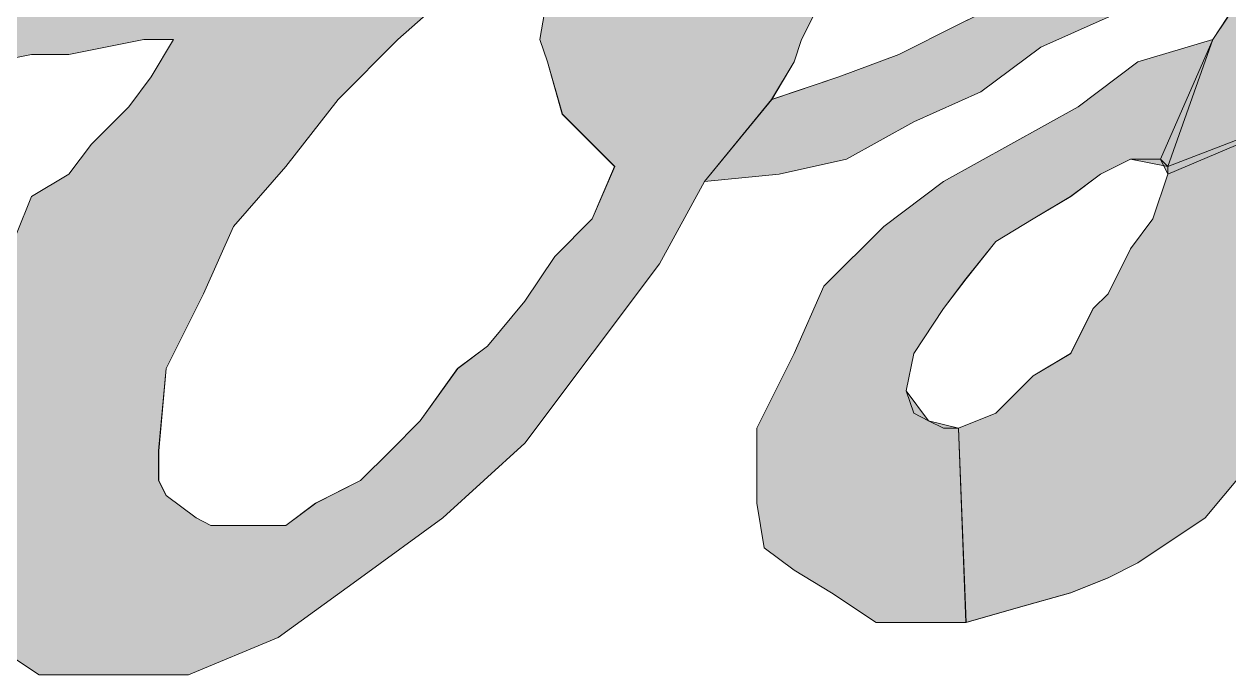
# Model space of a CAD drawing. Header units: inches. Extents: x 75782 to 87231, y -34126 to -18655.
# Drawn here: x 78473.285 to 78477.386, y -29369.342 to -29367.127 of the extents above; entities that cross this region are included whole.
import ezdxf

# ---------------------------------------------------------------- set-up
doc = ezdxf.new("R2010")
doc.units = ezdxf.units.IN
doc.header["$MEASUREMENT"] = 0
doc.layers.add('COMPONENTES', color=251, linetype='Continuous', lineweight=18)

# ---------------------------------------------------------------- blocks, each defined once
blk = doc.blocks.new('AK2-CM')
for points in [[(32167.8303, 22479.8027), (32168.2883, 22479.9554), (32168.6954, 22480.1081), (32169.1025, 22480.3116), (32169.5096, 22480.5151), (32169.8658, 22480.7696), (32170.1202, 22481.0749), (32170.5273, 22481.3293), (32170.8327, 22481.6347), (32170.9853, 22481.7873), (32170.9853, 22482.1435), (32171.0362, 22482.4488), (32171.0362, 22482.7542), (32171.1889, 22483.0595), (32171.2398, 22483.3139), (32171.3415, 22483.5175), (32171.5451, 22483.8228), (32171.7995, 22483.9246), (32172.0031, 22484.1281), (32172.3084, 22484.3317), (32172.5628, 22484.3317), (32172.8681, 22484.2808), (32173.0208, 22484.0772), (32173.0208, 22483.8228), (32173.0208, 22483.4666), (32172.8681, 22483.2121), (32172.7664, 22482.9577), (32172.5628, 22482.6524), (32172.2575, 22482.398), (32172.0031, 22482.0418), (32171.8504, 22481.6855), (32171.7486, 22481.4311), (32171.7486, 22481.0749), (32171.7486, 22480.6678), (32171.8504, 22479.8536), (32170.5273, 22479.2939), (32170.4764, 22479.3956), (32170.8327, 22480.2098), (32170.9344, 22480.3625), (32170.9344, 22480.7696), (32170.8835, 22481.0749), (32170.5273, 22480.7187), (32170.1202, 22480.3625), (32169.6623, 22480.1589), (32169.2552, 22479.8536), (32168.7972, 22479.6501), (32168.3392, 22479.3956), (32167.8812, 22479.2939), (32167.3724, 22479.243)], [(32167.8303, 22479.8027), (32168.2883, 22479.9554), (32168.6954, 22480.1081), (32169.1025, 22480.3116), (32169.5096, 22480.5151), (32169.8658, 22480.7696), (32170.1202, 22481.0749), (32170.5273, 22481.3293), (32170.8327, 22481.6347), (32170.9853, 22481.7873), (32170.9853, 22482.1435), (32171.0362, 22482.4488), (32171.0362, 22482.7542), (32171.1889, 22483.0595), (32171.2398, 22483.3139), (32171.3415, 22483.5175), (32171.5451, 22483.8228), (32171.7995, 22483.9246), (32172.0031, 22484.1281), (32172.3084, 22484.3317), (32172.5628, 22484.3317), (32172.8681, 22484.2808), (32173.0208, 22484.0772), (32173.0208, 22483.8228), (32173.0208, 22483.4666), (32172.8681, 22483.2121), (32172.7664, 22482.9577), (32172.5628, 22482.6524), (32172.2575, 22482.398), (32172.0031, 22482.0418), (32171.8504, 22481.6855), (32171.7486, 22481.4311), (32171.7486, 22481.0749), (32171.7486, 22480.6678), (32171.8504, 22479.8536), (32170.5273, 22479.2939), (32170.4764, 22479.3956), (32170.8327, 22480.2098), (32170.9344, 22480.3625), (32170.9344, 22480.7696), (32170.8835, 22481.0749), (32170.5273, 22480.7187), (32170.1202, 22480.3625), (32169.6623, 22480.1589), (32169.2552, 22479.8536), (32168.7972, 22479.6501), (32168.3392, 22479.3956), (32167.8812, 22479.2939), (32167.3724, 22479.243)], [(32167.8306, 22479.8027), (32168.2885, 22479.9554), (32168.6956, 22480.1081), (32169.1027, 22480.3116), (32169.5098, 22480.5151), (32169.866, 22480.7696), (32170.1205, 22481.0749), (32170.5276, 22481.3293), (32170.8329, 22481.6347), (32170.9855, 22481.7873), (32170.9855, 22482.1435), (32171.0364, 22482.4488), (32171.0364, 22482.7542), (32171.1891, 22483.0595), (32171.24, 22483.3139), (32171.3417, 22483.5175), (32171.5453, 22483.8228), (32171.7997, 22483.9246), (32172.0033, 22484.1281), (32172.3086, 22484.3317), (32172.563, 22484.3317), (32172.8684, 22484.2808), (32173.021, 22484.0772), (32173.021, 22483.8228), (32173.021, 22483.4666), (32172.8684, 22483.2121), (32172.7666, 22482.9577), (32172.563, 22482.6524), (32172.2577, 22482.398), (32172.0033, 22482.0418), (32171.8506, 22481.6855), (32171.7488, 22481.4311), (32171.7488, 22481.0749), (32171.7488, 22480.6678), (32171.8506, 22479.8536), (32170.5276, 22479.2939), (32170.4767, 22479.3956), (32170.8329, 22480.2098), (32170.9347, 22480.3625), (32170.9347, 22480.7696), (32170.8838, 22481.0749), (32170.5276, 22480.7187), (32170.1205, 22480.3625), (32169.6625, 22480.1589), (32169.2554, 22479.8536), (32168.7974, 22479.6501), (32168.3394, 22479.3956), (32167.8814, 22479.2939), (32167.3726, 22479.243)], [(32167.8306, 22479.8027), (32168.2885, 22479.9554), (32168.6956, 22480.1081), (32169.1027, 22480.3116), (32169.5098, 22480.5151), (32169.866, 22480.7696), (32170.1205, 22481.0749), (32170.5276, 22481.3293), (32170.8329, 22481.6347), (32170.9855, 22481.7873), (32170.9855, 22482.1435), (32171.0364, 22482.4488), (32171.0364, 22482.7542), (32171.1891, 22483.0595), (32171.24, 22483.3139), (32171.3417, 22483.5175), (32171.5453, 22483.8228), (32171.7997, 22483.9246), (32172.0033, 22484.1281), (32172.3086, 22484.3317), (32172.563, 22484.3317), (32172.8684, 22484.2808), (32173.021, 22484.0772), (32173.021, 22483.8228), (32173.021, 22483.4666), (32172.8684, 22483.2121), (32172.7666, 22482.9577), (32172.563, 22482.6524), (32172.2577, 22482.398), (32172.0033, 22482.0418), (32171.8506, 22481.6855), (32171.7488, 22481.4311), (32171.7488, 22481.0749), (32171.7488, 22480.6678), (32171.8506, 22479.8536), (32170.5276, 22479.2939), (32170.4767, 22479.3956), (32170.8329, 22480.2098), (32170.9347, 22480.3625), (32170.9347, 22480.7696), (32170.8838, 22481.0749), (32170.5276, 22480.7187), (32170.1205, 22480.3625), (32169.6625, 22480.1589), (32169.2554, 22479.8536), (32168.7974, 22479.6501), (32168.3394, 22479.3956), (32167.8814, 22479.2939), (32167.3726, 22479.243)], [(32162.6908, 22480.7696), (32166.1511, 22481.1767), (32166.1511, 22481.0749), (32165.744, 22480.6169), (32165.286, 22480.2098), (32164.8789, 22479.8027), (32164.5227, 22479.3447), (32164.1665, 22478.9377), (32163.9629, 22478.4797), (32163.7085, 22477.9708), (32163.6576, 22477.4111), (32163.6576, 22477.2075), (32163.7085, 22477.1057), (32163.9121, 22476.9531), (32164.0138, 22476.9022), (32164.3191, 22476.9022), (32164.5227, 22476.9022), (32164.7262, 22477.0548), (32165.0316, 22477.2075), (32165.2351, 22477.4111), (32165.4387, 22477.6146), (32165.6931, 22477.9708), (32165.8966, 22478.1235), (32166.1511, 22478.4288), (32166.3546, 22478.7341), (32166.6091, 22478.9885), (32166.7617, 22479.3447), (32166.4055, 22479.701), (32166.3037, 22480.0572), (32166.2528, 22480.2098), (32166.3037, 22480.5151), (32166.3546, 22480.7187), (32166.5073, 22481.1258), (32166.6599, 22481.2784), (32166.8126, 22481.5329), (32166.9144, 22481.6347), (32167.1688, 22481.7873), (32167.3215, 22481.8891), (32167.4741, 22481.94), (32167.8303, 22481.94), (32167.983, 22481.7873), (32168.0848, 22481.6855), (32168.2374, 22481.4311), (32168.2374, 22481.0749), (32168.1865, 22480.8205), (32168.1357, 22480.6678), (32168.1357, 22480.4134), (32168.0339, 22480.2098), (32167.983, 22480.0572), (32167.8303, 22479.8027), (32167.3724, 22479.243), (32167.067, 22478.6832), (32166.6091, 22478.0726), (32166.1511, 22477.4619), (32165.5913, 22476.9531), (32165.0316, 22476.546), (32164.4718, 22476.1389), (32163.8612, 22475.8844), (32163.1487, 22475.8844), (32162.8434, 22475.8844), (32162.6908, 22475.9862), (32162.5381, 22476.088), (32162.3346, 22476.2407), (32162.1819, 22476.4442), (32162.0801, 22476.6986), (32162.0292, 22477.004), (32162.0292, 22477.2584), (32162.0801, 22477.5637), (32162.1819, 22477.9199), (32162.2328, 22478.1744), (32162.3854, 22478.4797), (32162.6908, 22478.8868), (32162.7925, 22479.1412), (32163.047, 22479.2939), (32163.1996, 22479.4974), (32163.4541, 22479.7518), (32163.6067, 22479.9554), (32163.7594, 22480.2098), (32163.5558, 22480.2098), (32163.047, 22480.1081), (32162.7925, 22480.1081), (32162.5381, 22480.0572), (32162.1819, 22479.9554)], [(32162.6908, 22480.7696), (32166.1511, 22481.1767), (32166.1511, 22481.0749), (32165.744, 22480.6169), (32165.286, 22480.2098), (32164.8789, 22479.8027), (32164.5227, 22479.3447), (32164.1665, 22478.9377), (32163.9629, 22478.4797), (32163.7085, 22477.9708), (32163.6576, 22477.4111), (32163.6576, 22477.2075), (32163.7085, 22477.1057), (32163.9121, 22476.9531), (32164.0138, 22476.9022), (32164.3191, 22476.9022), (32164.5227, 22476.9022), (32164.7262, 22477.0548), (32165.0316, 22477.2075), (32165.2351, 22477.4111), (32165.4387, 22477.6146), (32165.6931, 22477.9708), (32165.8966, 22478.1235), (32166.1511, 22478.4288), (32166.3546, 22478.7341), (32166.6091, 22478.9885), (32166.7617, 22479.3447), (32166.4055, 22479.701), (32166.3037, 22480.0572), (32166.2528, 22480.2098), (32166.3037, 22480.5151), (32166.3546, 22480.7187), (32166.5073, 22481.1258), (32166.6599, 22481.2784), (32166.8126, 22481.5329), (32166.9144, 22481.6347), (32167.1688, 22481.7873), (32167.3215, 22481.8891), (32167.4741, 22481.94), (32167.8303, 22481.94), (32167.983, 22481.7873), (32168.0848, 22481.6855), (32168.2374, 22481.4311), (32168.2374, 22481.0749), (32168.1865, 22480.8205), (32168.1357, 22480.6678), (32168.1357, 22480.4134), (32168.0339, 22480.2098), (32167.983, 22480.0572), (32167.8303, 22479.8027), (32167.3724, 22479.243), (32167.067, 22478.6832), (32166.6091, 22478.0726), (32166.1511, 22477.4619), (32165.5913, 22476.9531), (32165.0316, 22476.546), (32164.4718, 22476.1389), (32163.8612, 22475.8844), (32163.1487, 22475.8844), (32162.8434, 22475.8844), (32162.6908, 22475.9862), (32162.5381, 22476.088), (32162.3346, 22476.2407), (32162.1819, 22476.4442), (32162.0801, 22476.6986), (32162.0292, 22477.004), (32162.0292, 22477.2584), (32162.0801, 22477.5637), (32162.1819, 22477.9199), (32162.2328, 22478.1744), (32162.3854, 22478.4797), (32162.6908, 22478.8868), (32162.7925, 22479.1412), (32163.047, 22479.2939), (32163.1996, 22479.4974), (32163.4541, 22479.7518), (32163.6067, 22479.9554), (32163.7594, 22480.2098), (32163.5558, 22480.2098), (32163.047, 22480.1081), (32162.7925, 22480.1081), (32162.5381, 22480.0572), (32162.1819, 22479.9554)], [(32162.691, 22480.7696), (32166.1513, 22481.1767), (32166.1513, 22481.0749), (32165.7442, 22480.6169), (32165.2862, 22480.2098), (32164.8791, 22479.8027), (32164.5229, 22479.3447), (32164.1667, 22478.9377), (32163.9632, 22478.4797), (32163.7087, 22477.9708), (32163.6578, 22477.4111), (32163.6578, 22477.2075), (32163.7087, 22477.1057), (32163.9123, 22476.9531), (32164.014, 22476.9022), (32164.3194, 22476.9022), (32164.5229, 22476.9022), (32164.7265, 22477.0548), (32165.0318, 22477.2075), (32165.2353, 22477.4111), (32165.4389, 22477.6146), (32165.6933, 22477.9708), (32165.8969, 22478.1235), (32166.1513, 22478.4288), (32166.3548, 22478.7341), (32166.6093, 22478.9885), (32166.7619, 22479.3447), (32166.4057, 22479.701), (32166.304, 22480.0572), (32166.2531, 22480.2098), (32166.304, 22480.5151), (32166.3548, 22480.7187), (32166.5075, 22481.1258), (32166.6602, 22481.2784), (32166.8128, 22481.5329), (32166.9146, 22481.6347), (32167.169, 22481.7873), (32167.3217, 22481.8891), (32167.4743, 22481.94), (32167.8306, 22481.94), (32167.9832, 22481.7873), (32168.085, 22481.6855), (32168.2377, 22481.4311), (32168.2377, 22481.0749), (32168.1868, 22480.8205), (32168.1359, 22480.6678), (32168.1359, 22480.4134), (32168.0341, 22480.2098), (32167.9832, 22480.0572), (32167.8306, 22479.8027), (32167.3726, 22479.243), (32167.0673, 22478.6832), (32166.6093, 22478.0726), (32166.1513, 22477.4619), (32165.5915, 22476.9531), (32165.0318, 22476.546), (32164.472, 22476.1389), (32163.8614, 22475.8844), (32163.149, 22475.8844), (32162.8436, 22475.8844), (32162.691, 22475.9862), (32162.5383, 22476.088), (32162.3348, 22476.2407), (32162.1821, 22476.4442), (32162.0803, 22476.6986), (32162.0295, 22477.004), (32162.0295, 22477.2584), (32162.0803, 22477.5637), (32162.1821, 22477.9199), (32162.233, 22478.1744), (32162.3857, 22478.4797), (32162.691, 22478.8868), (32162.7928, 22479.1412), (32163.0472, 22479.2939), (32163.1999, 22479.4974), (32163.4543, 22479.7518), (32163.607, 22479.9554), (32163.7596, 22480.2098), (32163.5561, 22480.2098), (32163.0472, 22480.1081), (32162.7928, 22480.1081), (32162.5383, 22480.0572), (32162.1821, 22479.9554)], [(32162.691, 22480.7696), (32166.1513, 22481.1767), (32166.1513, 22481.0749), (32165.7442, 22480.6169), (32165.2862, 22480.2098), (32164.8791, 22479.8027), (32164.5229, 22479.3447), (32164.1667, 22478.9377), (32163.9632, 22478.4797), (32163.7087, 22477.9708), (32163.6578, 22477.4111), (32163.6578, 22477.2075), (32163.7087, 22477.1057), (32163.9123, 22476.9531), (32164.014, 22476.9022), (32164.3194, 22476.9022), (32164.5229, 22476.9022), (32164.7265, 22477.0548), (32165.0318, 22477.2075), (32165.2353, 22477.4111), (32165.4389, 22477.6146), (32165.6933, 22477.9708), (32165.8969, 22478.1235), (32166.1513, 22478.4288), (32166.3548, 22478.7341), (32166.6093, 22478.9885), (32166.7619, 22479.3447), (32166.4057, 22479.701), (32166.304, 22480.0572), (32166.2531, 22480.2098), (32166.304, 22480.5151), (32166.3548, 22480.7187), (32166.5075, 22481.1258), (32166.6602, 22481.2784), (32166.8128, 22481.5329), (32166.9146, 22481.6347), (32167.169, 22481.7873), (32167.3217, 22481.8891), (32167.4743, 22481.94), (32167.8306, 22481.94), (32167.9832, 22481.7873), (32168.085, 22481.6855), (32168.2377, 22481.4311), (32168.2377, 22481.0749), (32168.1868, 22480.8205), (32168.1359, 22480.6678), (32168.1359, 22480.4134), (32168.0341, 22480.2098), (32167.9832, 22480.0572), (32167.8306, 22479.8027), (32167.3726, 22479.243), (32167.0673, 22478.6832), (32166.6093, 22478.0726), (32166.1513, 22477.4619), (32165.5915, 22476.9531), (32165.0318, 22476.546), (32164.472, 22476.1389), (32163.8614, 22475.8844), (32163.149, 22475.8844), (32162.8436, 22475.8844), (32162.691, 22475.9862), (32162.5383, 22476.088), (32162.3348, 22476.2407), (32162.1821, 22476.4442), (32162.0803, 22476.6986), (32162.0295, 22477.004), (32162.0295, 22477.2584), (32162.0803, 22477.5637), (32162.1821, 22477.9199), (32162.233, 22478.1744), (32162.3857, 22478.4797), (32162.691, 22478.8868), (32162.7928, 22479.1412), (32163.0472, 22479.2939), (32163.1999, 22479.4974), (32163.4543, 22479.7518), (32163.607, 22479.9554), (32163.7596, 22480.2098), (32163.5561, 22480.2098), (32163.0472, 22480.1081), (32162.7928, 22480.1081), (32162.5383, 22480.0572), (32162.1821, 22479.9554)], [(32170.8327, 22480.2098), (32170.3238, 22480.0572), (32169.9167, 22479.7518), (32169.4587, 22479.4974), (32169.0007, 22479.243), (32168.5936, 22478.9377), (32168.1865, 22478.5306), (32167.983, 22478.0726), (32167.7286, 22477.5637), (32167.7286, 22477.0548), (32167.7794, 22476.7495), (32167.983, 22476.5969), (32168.2374, 22476.4442), (32168.5428, 22476.2407), (32169.1534, 22476.2407), (32169.1025, 22477.5637), (32168.899, 22477.6146), (32168.7463, 22477.8181), (32168.7972, 22478.0726), (32169.0007, 22478.3779), (32169.1534, 22478.5814), (32169.3569, 22478.8359), (32169.6114, 22478.9885), (32169.8658, 22479.1412), (32170.0694, 22479.2939), (32170.2729, 22479.3956), (32170.5273, 22479.3447)], [(32170.8327, 22480.2098), (32170.3238, 22480.0572), (32169.9167, 22479.7518), (32169.4587, 22479.4974), (32169.0007, 22479.243), (32168.5936, 22478.9377), (32168.1865, 22478.5306), (32167.983, 22478.0726), (32167.7286, 22477.5637), (32167.7286, 22477.0548), (32167.7794, 22476.7495), (32167.983, 22476.5969), (32168.2374, 22476.4442), (32168.5428, 22476.2407), (32169.1534, 22476.2407), (32169.1025, 22477.5637), (32168.899, 22477.6146), (32168.7463, 22477.8181), (32168.7972, 22478.0726), (32169.0007, 22478.3779), (32169.1534, 22478.5814), (32169.3569, 22478.8359), (32169.6114, 22478.9885), (32169.8658, 22479.1412), (32170.0694, 22479.2939), (32170.2729, 22479.3956), (32170.5273, 22479.3447)], [(32170.8329, 22480.2098), (32170.324, 22480.0572), (32169.9169, 22479.7518), (32169.4589, 22479.4974), (32169.001, 22479.243), (32168.5939, 22478.9377), (32168.1868, 22478.5306), (32167.9832, 22478.0726), (32167.7288, 22477.5637), (32167.7288, 22477.0548), (32167.7797, 22476.7495), (32167.9832, 22476.5969), (32168.2377, 22476.4442), (32168.543, 22476.2407), (32169.1536, 22476.2407), (32169.1027, 22477.5637), (32168.8992, 22477.6146), (32168.7465, 22477.8181), (32168.7974, 22478.0726), (32169.001, 22478.3779), (32169.1536, 22478.5814), (32169.3572, 22478.8359), (32169.6116, 22478.9885), (32169.866, 22479.1412), (32170.0696, 22479.2939), (32170.2731, 22479.3956), (32170.5276, 22479.3447)], [(32170.8329, 22480.2098), (32170.324, 22480.0572), (32169.9169, 22479.7518), (32169.4589, 22479.4974), (32169.001, 22479.243), (32168.5939, 22478.9377), (32168.1868, 22478.5306), (32167.9832, 22478.0726), (32167.7288, 22477.5637), (32167.7288, 22477.0548), (32167.7797, 22476.7495), (32167.9832, 22476.5969), (32168.2377, 22476.4442), (32168.543, 22476.2407), (32169.1536, 22476.2407), (32169.1027, 22477.5637), (32168.8992, 22477.6146), (32168.7465, 22477.8181), (32168.7974, 22478.0726), (32169.001, 22478.3779), (32169.1536, 22478.5814), (32169.3572, 22478.8359), (32169.6116, 22478.9885), (32169.866, 22479.1412), (32170.0696, 22479.2939), (32170.2731, 22479.3956), (32170.5276, 22479.3447)], [(32170.5273, 22479.2939), (32170.4256, 22478.9885), (32170.2729, 22478.785), (32170.1202, 22478.4797), (32170.0185, 22478.3779), (32169.8658, 22478.0726), (32169.6114, 22477.9199), (32169.3569, 22477.6655), (32169.1025, 22477.5637), (32169.1534, 22476.2407), (32169.5096, 22476.3424), (32169.8658, 22476.4442), (32170.1202, 22476.546), (32170.3238, 22476.6477), (32170.7818, 22476.9531), (32171.0362, 22477.2584), (32171.2906, 22477.6146), (32171.4942, 22478.0726), (32171.6468, 22478.4797), (32171.7486, 22478.9377), (32171.7995, 22479.3447), (32171.8504, 22479.8536), (32170.5273, 22479.3447)], [(32170.5273, 22479.2939), (32170.4256, 22478.9885), (32170.2729, 22478.785), (32170.1202, 22478.4797), (32170.0185, 22478.3779), (32169.8658, 22478.0726), (32169.6114, 22477.9199), (32169.3569, 22477.6655), (32169.1025, 22477.5637), (32169.1534, 22476.2407), (32169.5096, 22476.3424), (32169.8658, 22476.4442), (32170.1202, 22476.546), (32170.3238, 22476.6477), (32170.7818, 22476.9531), (32171.0362, 22477.2584), (32171.2906, 22477.6146), (32171.4942, 22478.0726), (32171.6468, 22478.4797), (32171.7486, 22478.9377), (32171.7995, 22479.3447), (32171.8504, 22479.8536), (32170.5273, 22479.3447)], [(32170.5276, 22479.2939), (32170.4258, 22478.9885), (32170.2731, 22478.785), (32170.1205, 22478.4797), (32170.0187, 22478.3779), (32169.866, 22478.0726), (32169.6116, 22477.9199), (32169.3572, 22477.6655), (32169.1027, 22477.5637), (32169.1536, 22476.2407), (32169.5098, 22476.3424), (32169.866, 22476.4442), (32170.1205, 22476.546), (32170.324, 22476.6477), (32170.782, 22476.9531), (32171.0364, 22477.2584), (32171.2909, 22477.6146), (32171.4944, 22478.0726), (32171.6471, 22478.4797), (32171.7488, 22478.9377), (32171.7997, 22479.3447), (32171.8506, 22479.8536), (32170.5276, 22479.3447)], [(32170.5276, 22479.2939), (32170.4258, 22478.9885), (32170.2731, 22478.785), (32170.1205, 22478.4797), (32170.0187, 22478.3779), (32169.866, 22478.0726), (32169.6116, 22477.9199), (32169.3572, 22477.6655), (32169.1027, 22477.5637), (32169.1536, 22476.2407), (32169.5098, 22476.3424), (32169.866, 22476.4442), (32170.1205, 22476.546), (32170.324, 22476.6477), (32170.782, 22476.9531), (32171.0364, 22477.2584), (32171.2909, 22477.6146), (32171.4944, 22478.0726), (32171.6471, 22478.4797), (32171.7488, 22478.9377), (32171.7997, 22479.3447), (32171.8506, 22479.8536), (32170.5276, 22479.3447)]]:
    blk.add_hatch(color=256).paths.add_polyline_path(points)
for points in [[(32167.8303, 22479.8027), (32168.2883, 22479.9554), (32168.6954, 22480.1081), (32169.1025, 22480.3116), (32169.5096, 22480.5151), (32169.8658, 22480.7696), (32170.1202, 22481.0749), (32170.5273, 22481.3293), (32170.8327, 22481.6347), (32170.9853, 22481.7873)], [(32171.8504, 22479.8536), (32170.5273, 22479.2939), (32170.4764, 22479.3956), (32170.8327, 22480.2098), (32170.9344, 22480.3625)], [(32170.1202, 22480.3625), (32169.6623, 22480.1589), (32169.2552, 22479.8536), (32168.7972, 22479.6501), (32168.3392, 22479.3956), (32167.8812, 22479.2939), (32167.3724, 22479.243), (32167.3724, 22479.243), (32167.8303, 22479.8027), (32167.8303, 22479.8027), (32167.8303, 22479.8027), (32167.8303, 22479.8027), (32167.8303, 22479.8027), (32167.8303, 22479.8027), (32167.8303, 22479.8027), (32167.8303, 22479.8027), (32167.8303, 22479.8027), (32167.8303, 22479.8027), (32167.8303, 22479.8027), (32167.8303, 22479.8027), (32167.8303, 22479.8027), (32167.8303, 22479.8027), (32167.8303, 22479.8027), (32167.8303, 22479.8027), (32167.8303, 22479.8027), (32167.8303, 22479.8027), (32167.8303, 22479.8027)], [(32167.8303, 22479.8027), (32168.2883, 22479.9554), (32168.6954, 22480.1081), (32169.1025, 22480.3116), (32169.5096, 22480.5151), (32169.8658, 22480.7696), (32170.1202, 22481.0749), (32170.5273, 22481.3293), (32170.8327, 22481.6347), (32170.9853, 22481.7873)], [(32171.8504, 22479.8536), (32170.5273, 22479.2939), (32170.4764, 22479.3956), (32170.8327, 22480.2098), (32170.9344, 22480.3625), (32170.9344, 22480.7696), (32170.8835, 22481.0749), (32170.5273, 22480.7187), (32170.1202, 22480.3625), (32169.6623, 22480.1589), (32169.2552, 22479.8536), (32168.7972, 22479.6501), (32168.3392, 22479.3956), (32167.8812, 22479.2939), (32167.3724, 22479.243), (32167.8303, 22479.8027)], [(32167.8303, 22479.8027), (32168.2883, 22479.9554), (32168.6954, 22480.1081), (32169.1025, 22480.3116), (32169.5096, 22480.5151), (32169.8658, 22480.7696), (32170.1202, 22481.0749), (32170.5273, 22481.3293), (32170.8327, 22481.6347), (32170.9853, 22481.7873)], [(32171.8504, 22479.8536), (32170.5273, 22479.2939), (32170.4764, 22479.3956), (32170.8327, 22480.2098), (32170.9344, 22480.3625)], [(32170.1202, 22480.3625), (32169.6623, 22480.1589), (32169.2552, 22479.8536), (32168.7972, 22479.6501), (32168.3392, 22479.3956), (32167.8812, 22479.2939), (32167.3724, 22479.243), (32167.3724, 22479.243), (32167.8303, 22479.8027), (32167.8303, 22479.8027), (32167.8303, 22479.8027), (32167.8303, 22479.8027), (32167.8303, 22479.8027), (32167.8303, 22479.8027), (32167.8303, 22479.8027), (32167.8303, 22479.8027), (32167.8303, 22479.8027), (32167.8303, 22479.8027), (32167.8303, 22479.8027), (32167.8303, 22479.8027), (32167.8303, 22479.8027), (32167.8303, 22479.8027), (32167.8303, 22479.8027), (32167.8303, 22479.8027), (32167.8303, 22479.8027), (32167.8303, 22479.8027), (32167.8303, 22479.8027)], [(32167.8303, 22479.8027), (32168.2883, 22479.9554), (32168.6954, 22480.1081), (32169.1025, 22480.3116), (32169.5096, 22480.5151), (32169.8658, 22480.7696), (32170.1202, 22481.0749), (32170.5273, 22481.3293), (32170.8327, 22481.6347), (32170.9853, 22481.7873)], [(32171.8504, 22479.8536), (32170.5273, 22479.2939), (32170.4764, 22479.3956), (32170.8327, 22480.2098), (32170.9344, 22480.3625), (32170.9344, 22480.7696), (32170.8835, 22481.0749), (32170.5273, 22480.7187), (32170.1202, 22480.3625), (32169.6623, 22480.1589), (32169.2552, 22479.8536), (32168.7972, 22479.6501), (32168.3392, 22479.3956), (32167.8812, 22479.2939), (32167.3724, 22479.243), (32167.8303, 22479.8027)], [(32167.8306, 22479.8027), (32168.2885, 22479.9554), (32168.6956, 22480.1081), (32169.1027, 22480.3116), (32169.5098, 22480.5151), (32169.866, 22480.7696), (32170.1205, 22481.0749), (32170.5276, 22481.3293), (32170.8329, 22481.6347), (32170.9855, 22481.7873)], [(32171.8506, 22479.8536), (32170.5276, 22479.2939), (32170.4767, 22479.3956), (32170.8329, 22480.2098), (32170.9347, 22480.3625)], [(32170.1205, 22480.3625), (32169.6625, 22480.1589), (32169.2554, 22479.8536), (32168.7974, 22479.6501), (32168.3394, 22479.3956), (32167.8814, 22479.2939), (32167.3726, 22479.243), (32167.3726, 22479.243), (32167.8306, 22479.8027), (32167.8306, 22479.8027), (32167.8306, 22479.8027), (32167.8306, 22479.8027), (32167.8306, 22479.8027), (32167.8306, 22479.8027), (32167.8306, 22479.8027), (32167.8306, 22479.8027), (32167.8306, 22479.8027), (32167.8306, 22479.8027), (32167.8306, 22479.8027), (32167.8306, 22479.8027), (32167.8306, 22479.8027), (32167.8306, 22479.8027), (32167.8306, 22479.8027), (32167.8306, 22479.8027), (32167.8306, 22479.8027), (32167.8306, 22479.8027), (32167.8306, 22479.8027)], [(32167.8306, 22479.8027), (32168.2885, 22479.9554), (32168.6956, 22480.1081), (32169.1027, 22480.3116), (32169.5098, 22480.5151), (32169.866, 22480.7696), (32170.1205, 22481.0749), (32170.5276, 22481.3293), (32170.8329, 22481.6347), (32170.9855, 22481.7873)], [(32171.8506, 22479.8536), (32170.5276, 22479.2939), (32170.4767, 22479.3956), (32170.8329, 22480.2098), (32170.9347, 22480.3625), (32170.9347, 22480.7696), (32170.8838, 22481.0749), (32170.5276, 22480.7187), (32170.1205, 22480.3625), (32169.6625, 22480.1589), (32169.2554, 22479.8536), (32168.7974, 22479.6501), (32168.3394, 22479.3956), (32167.8814, 22479.2939), (32167.3726, 22479.243), (32167.8306, 22479.8027)], [(32167.8306, 22479.8027), (32168.2885, 22479.9554), (32168.6956, 22480.1081), (32169.1027, 22480.3116), (32169.5098, 22480.5151), (32169.866, 22480.7696), (32170.1205, 22481.0749), (32170.5276, 22481.3293), (32170.8329, 22481.6347), (32170.9855, 22481.7873)], [(32171.8506, 22479.8536), (32170.5276, 22479.2939), (32170.4767, 22479.3956), (32170.8329, 22480.2098), (32170.9347, 22480.3625)], [(32170.1205, 22480.3625), (32169.6625, 22480.1589), (32169.2554, 22479.8536), (32168.7974, 22479.6501), (32168.3394, 22479.3956), (32167.8814, 22479.2939), (32167.3726, 22479.243), (32167.3726, 22479.243), (32167.8306, 22479.8027), (32167.8306, 22479.8027), (32167.8306, 22479.8027), (32167.8306, 22479.8027), (32167.8306, 22479.8027), (32167.8306, 22479.8027), (32167.8306, 22479.8027), (32167.8306, 22479.8027), (32167.8306, 22479.8027), (32167.8306, 22479.8027), (32167.8306, 22479.8027), (32167.8306, 22479.8027), (32167.8306, 22479.8027), (32167.8306, 22479.8027), (32167.8306, 22479.8027), (32167.8306, 22479.8027), (32167.8306, 22479.8027), (32167.8306, 22479.8027), (32167.8306, 22479.8027)], [(32167.8306, 22479.8027), (32168.2885, 22479.9554), (32168.6956, 22480.1081), (32169.1027, 22480.3116), (32169.5098, 22480.5151), (32169.866, 22480.7696), (32170.1205, 22481.0749), (32170.5276, 22481.3293), (32170.8329, 22481.6347), (32170.9855, 22481.7873)], [(32171.8506, 22479.8536), (32170.5276, 22479.2939), (32170.4767, 22479.3956), (32170.8329, 22480.2098), (32170.9347, 22480.3625), (32170.9347, 22480.7696), (32170.8838, 22481.0749), (32170.5276, 22480.7187), (32170.1205, 22480.3625), (32169.6625, 22480.1589), (32169.2554, 22479.8536), (32168.7974, 22479.6501), (32168.3394, 22479.3956), (32167.8814, 22479.2939), (32167.3726, 22479.243), (32167.8306, 22479.8027)], [(32165.744, 22480.6169), (32165.286, 22480.2098), (32164.8789, 22479.8027), (32164.5227, 22479.3447), (32164.1665, 22478.9377), (32163.9629, 22478.4797), (32163.7085, 22477.9708), (32163.6576, 22477.4111), (32163.6576, 22477.2075), (32163.7085, 22477.1057), (32163.9121, 22476.9531), (32164.0138, 22476.9022), (32164.3191, 22476.9022), (32164.5227, 22476.9022), (32164.7262, 22477.0548), (32165.0316, 22477.2075), (32165.2351, 22477.4111), (32165.4387, 22477.6146), (32165.6931, 22477.9708), (32165.8966, 22478.1235), (32166.1511, 22478.4288), (32166.3546, 22478.7341), (32166.6091, 22478.9885), (32166.7617, 22479.3447), (32166.4055, 22479.701), (32166.3037, 22480.0572), (32166.2528, 22480.2098), (32166.3037, 22480.5151)], [(32168.1357, 22480.4134), (32168.0339, 22480.2098), (32167.983, 22480.0572), (32167.8303, 22479.8027), (32167.3724, 22479.243), (32167.067, 22478.6832), (32166.6091, 22478.0726), (32166.1511, 22477.4619), (32165.5913, 22476.9531), (32165.0316, 22476.546), (32164.4718, 22476.1389), (32163.8612, 22475.8844), (32163.1487, 22475.8844), (32162.8434, 22475.8844), (32162.6908, 22475.9862)], [(32162.6908, 22478.8868), (32162.7925, 22479.1412), (32163.047, 22479.2939), (32163.1996, 22479.4974), (32163.4541, 22479.7518), (32163.6067, 22479.9554), (32163.7594, 22480.2098), (32163.5558, 22480.2098), (32163.047, 22480.1081), (32162.7925, 22480.1081), (32162.5381, 22480.0572)], [(32165.744, 22480.6169), (32165.286, 22480.2098), (32164.8789, 22479.8027), (32164.5227, 22479.3447), (32164.1665, 22478.9377), (32163.9629, 22478.4797), (32163.7085, 22477.9708), (32163.6576, 22477.4111), (32163.6576, 22477.2075), (32163.7085, 22477.1057), (32163.9121, 22476.9531), (32164.0138, 22476.9022), (32164.3191, 22476.9022), (32164.5227, 22476.9022), (32164.7262, 22477.0548), (32165.0316, 22477.2075), (32165.2351, 22477.4111), (32165.4387, 22477.6146), (32165.6931, 22477.9708), (32165.8966, 22478.1235), (32166.1511, 22478.4288), (32166.3546, 22478.7341), (32166.6091, 22478.9885), (32166.7617, 22479.3447), (32166.4055, 22479.701), (32166.3037, 22480.0572), (32166.2528, 22480.2098), (32166.3037, 22480.5151)], [(32168.1357, 22480.4134), (32168.0339, 22480.2098), (32167.983, 22480.0572), (32167.8303, 22479.8027), (32167.3724, 22479.243), (32167.067, 22478.6832), (32166.6091, 22478.0726), (32166.1511, 22477.4619), (32165.5913, 22476.9531), (32165.0316, 22476.546), (32164.4718, 22476.1389), (32163.8612, 22475.8844), (32163.1487, 22475.8844), (32162.8434, 22475.8844), (32162.6908, 22475.9862)], [(32162.6908, 22478.8868), (32162.7925, 22479.1412), (32163.047, 22479.2939), (32163.1996, 22479.4974), (32163.4541, 22479.7518), (32163.6067, 22479.9554), (32163.7594, 22480.2098), (32163.5558, 22480.2098), (32163.047, 22480.1081), (32162.7925, 22480.1081), (32162.5381, 22480.0572)], [(32165.744, 22480.6169), (32165.286, 22480.2098), (32164.8789, 22479.8027), (32164.5227, 22479.3447), (32164.1665, 22478.9377), (32163.9629, 22478.4797), (32163.7085, 22477.9708), (32163.6576, 22477.4111), (32163.6576, 22477.2075), (32163.7085, 22477.1057), (32163.9121, 22476.9531), (32164.0138, 22476.9022), (32164.3191, 22476.9022), (32164.5227, 22476.9022), (32164.7262, 22477.0548), (32165.0316, 22477.2075), (32165.2351, 22477.4111), (32165.4387, 22477.6146), (32165.6931, 22477.9708), (32165.8966, 22478.1235), (32166.1511, 22478.4288), (32166.3546, 22478.7341), (32166.6091, 22478.9885), (32166.7617, 22479.3447), (32166.4055, 22479.701), (32166.3037, 22480.0572), (32166.2528, 22480.2098), (32166.3037, 22480.5151)], [(32168.1357, 22480.4134), (32168.0339, 22480.2098), (32167.983, 22480.0572), (32167.8303, 22479.8027), (32167.3724, 22479.243), (32167.067, 22478.6832), (32166.6091, 22478.0726), (32166.1511, 22477.4619), (32165.5913, 22476.9531), (32165.0316, 22476.546), (32164.4718, 22476.1389), (32163.8612, 22475.8844), (32163.1487, 22475.8844), (32162.8434, 22475.8844), (32162.6908, 22475.9862)], [(32162.6908, 22478.8868), (32162.7925, 22479.1412), (32163.047, 22479.2939), (32163.1996, 22479.4974), (32163.4541, 22479.7518), (32163.6067, 22479.9554), (32163.7594, 22480.2098), (32163.5558, 22480.2098), (32163.047, 22480.1081), (32162.7925, 22480.1081), (32162.5381, 22480.0572)], [(32165.744, 22480.6169), (32165.286, 22480.2098), (32164.8789, 22479.8027), (32164.5227, 22479.3447), (32164.1665, 22478.9377), (32163.9629, 22478.4797), (32163.7085, 22477.9708), (32163.6576, 22477.4111), (32163.6576, 22477.2075), (32163.7085, 22477.1057), (32163.9121, 22476.9531), (32164.0138, 22476.9022), (32164.3191, 22476.9022), (32164.5227, 22476.9022), (32164.7262, 22477.0548), (32165.0316, 22477.2075), (32165.2351, 22477.4111), (32165.4387, 22477.6146), (32165.6931, 22477.9708), (32165.8966, 22478.1235), (32166.1511, 22478.4288), (32166.3546, 22478.7341), (32166.6091, 22478.9885), (32166.7617, 22479.3447), (32166.4055, 22479.701), (32166.3037, 22480.0572), (32166.2528, 22480.2098), (32166.3037, 22480.5151)], [(32168.1357, 22480.4134), (32168.0339, 22480.2098), (32167.983, 22480.0572), (32167.8303, 22479.8027), (32167.3724, 22479.243), (32167.067, 22478.6832), (32166.6091, 22478.0726), (32166.1511, 22477.4619), (32165.5913, 22476.9531), (32165.0316, 22476.546), (32164.4718, 22476.1389), (32163.8612, 22475.8844), (32163.1487, 22475.8844), (32162.8434, 22475.8844), (32162.6908, 22475.9862)], [(32162.6908, 22478.8868), (32162.7925, 22479.1412), (32163.047, 22479.2939), (32163.1996, 22479.4974), (32163.4541, 22479.7518), (32163.6067, 22479.9554), (32163.7594, 22480.2098), (32163.5558, 22480.2098), (32163.047, 22480.1081), (32162.7925, 22480.1081), (32162.5381, 22480.0572)], [(32165.7442, 22480.6169), (32165.2862, 22480.2098), (32164.8791, 22479.8027), (32164.5229, 22479.3447), (32164.1667, 22478.9377), (32163.9632, 22478.4797), (32163.7087, 22477.9708), (32163.6578, 22477.4111), (32163.6578, 22477.2075), (32163.7087, 22477.1057), (32163.9123, 22476.9531), (32164.014, 22476.9022), (32164.3194, 22476.9022), (32164.5229, 22476.9022), (32164.7265, 22477.0548), (32165.0318, 22477.2075), (32165.2353, 22477.4111), (32165.4389, 22477.6146), (32165.6933, 22477.9708), (32165.8969, 22478.1235), (32166.1513, 22478.4288), (32166.3548, 22478.7341), (32166.6093, 22478.9885), (32166.7619, 22479.3447), (32166.4057, 22479.701), (32166.304, 22480.0572), (32166.2531, 22480.2098), (32166.304, 22480.5151)], [(32168.1359, 22480.4134), (32168.0341, 22480.2098), (32167.9832, 22480.0572), (32167.8306, 22479.8027), (32167.3726, 22479.243), (32167.0673, 22478.6832), (32166.6093, 22478.0726), (32166.1513, 22477.4619), (32165.5915, 22476.9531), (32165.0318, 22476.546), (32164.472, 22476.1389), (32163.8614, 22475.8844), (32163.149, 22475.8844), (32162.8436, 22475.8844), (32162.691, 22475.9862)], [(32162.691, 22478.8868), (32162.7928, 22479.1412), (32163.0472, 22479.2939), (32163.1999, 22479.4974), (32163.4543, 22479.7518), (32163.607, 22479.9554), (32163.7596, 22480.2098), (32163.5561, 22480.2098), (32163.0472, 22480.1081), (32162.7928, 22480.1081), (32162.5383, 22480.0572)], [(32165.7442, 22480.6169), (32165.2862, 22480.2098), (32164.8791, 22479.8027), (32164.5229, 22479.3447), (32164.1667, 22478.9377), (32163.9632, 22478.4797), (32163.7087, 22477.9708), (32163.6578, 22477.4111), (32163.6578, 22477.2075), (32163.7087, 22477.1057), (32163.9123, 22476.9531), (32164.014, 22476.9022), (32164.3194, 22476.9022), (32164.5229, 22476.9022), (32164.7265, 22477.0548), (32165.0318, 22477.2075), (32165.2353, 22477.4111), (32165.4389, 22477.6146), (32165.6933, 22477.9708), (32165.8969, 22478.1235), (32166.1513, 22478.4288), (32166.3548, 22478.7341), (32166.6093, 22478.9885), (32166.7619, 22479.3447), (32166.4057, 22479.701), (32166.304, 22480.0572), (32166.2531, 22480.2098), (32166.304, 22480.5151)], [(32168.1359, 22480.4134), (32168.0341, 22480.2098), (32167.9832, 22480.0572), (32167.8306, 22479.8027), (32167.3726, 22479.243), (32167.0673, 22478.6832), (32166.6093, 22478.0726), (32166.1513, 22477.4619), (32165.5915, 22476.9531), (32165.0318, 22476.546), (32164.472, 22476.1389), (32163.8614, 22475.8844), (32163.149, 22475.8844), (32162.8436, 22475.8844), (32162.691, 22475.9862)], [(32162.691, 22478.8868), (32162.7928, 22479.1412), (32163.0472, 22479.2939), (32163.1999, 22479.4974), (32163.4543, 22479.7518), (32163.607, 22479.9554), (32163.7596, 22480.2098), (32163.5561, 22480.2098), (32163.0472, 22480.1081), (32162.7928, 22480.1081), (32162.5383, 22480.0572)], [(32165.7442, 22480.6169), (32165.2862, 22480.2098), (32164.8791, 22479.8027), (32164.5229, 22479.3447), (32164.1667, 22478.9377), (32163.9632, 22478.4797), (32163.7087, 22477.9708), (32163.6578, 22477.4111), (32163.6578, 22477.2075), (32163.7087, 22477.1057), (32163.9123, 22476.9531), (32164.014, 22476.9022), (32164.3194, 22476.9022), (32164.5229, 22476.9022), (32164.7265, 22477.0548), (32165.0318, 22477.2075), (32165.2353, 22477.4111), (32165.4389, 22477.6146), (32165.6933, 22477.9708), (32165.8969, 22478.1235), (32166.1513, 22478.4288), (32166.3548, 22478.7341), (32166.6093, 22478.9885), (32166.7619, 22479.3447), (32166.4057, 22479.701), (32166.304, 22480.0572), (32166.2531, 22480.2098), (32166.304, 22480.5151)], [(32168.1359, 22480.4134), (32168.0341, 22480.2098), (32167.9832, 22480.0572), (32167.8306, 22479.8027), (32167.3726, 22479.243), (32167.0673, 22478.6832), (32166.6093, 22478.0726), (32166.1513, 22477.4619), (32165.5915, 22476.9531), (32165.0318, 22476.546), (32164.472, 22476.1389), (32163.8614, 22475.8844), (32163.149, 22475.8844), (32162.8436, 22475.8844), (32162.691, 22475.9862)], [(32162.691, 22478.8868), (32162.7928, 22479.1412), (32163.0472, 22479.2939), (32163.1999, 22479.4974), (32163.4543, 22479.7518), (32163.607, 22479.9554), (32163.7596, 22480.2098), (32163.5561, 22480.2098), (32163.0472, 22480.1081), (32162.7928, 22480.1081), (32162.5383, 22480.0572)], [(32165.7442, 22480.6169), (32165.2862, 22480.2098), (32164.8791, 22479.8027), (32164.5229, 22479.3447), (32164.1667, 22478.9377), (32163.9632, 22478.4797), (32163.7087, 22477.9708), (32163.6578, 22477.4111), (32163.6578, 22477.2075), (32163.7087, 22477.1057), (32163.9123, 22476.9531), (32164.014, 22476.9022), (32164.3194, 22476.9022), (32164.5229, 22476.9022), (32164.7265, 22477.0548), (32165.0318, 22477.2075), (32165.2353, 22477.4111), (32165.4389, 22477.6146), (32165.6933, 22477.9708), (32165.8969, 22478.1235), (32166.1513, 22478.4288), (32166.3548, 22478.7341), (32166.6093, 22478.9885), (32166.7619, 22479.3447), (32166.4057, 22479.701), (32166.304, 22480.0572), (32166.2531, 22480.2098), (32166.304, 22480.5151)], [(32168.1359, 22480.4134), (32168.0341, 22480.2098), (32167.9832, 22480.0572), (32167.8306, 22479.8027), (32167.3726, 22479.243), (32167.0673, 22478.6832), (32166.6093, 22478.0726), (32166.1513, 22477.4619), (32165.5915, 22476.9531), (32165.0318, 22476.546), (32164.472, 22476.1389), (32163.8614, 22475.8844), (32163.149, 22475.8844), (32162.8436, 22475.8844), (32162.691, 22475.9862)], [(32162.691, 22478.8868), (32162.7928, 22479.1412), (32163.0472, 22479.2939), (32163.1999, 22479.4974), (32163.4543, 22479.7518), (32163.607, 22479.9554), (32163.7596, 22480.2098), (32163.5561, 22480.2098), (32163.0472, 22480.1081), (32162.7928, 22480.1081), (32162.5383, 22480.0572)], [(32170.8327, 22480.2098), (32170.3238, 22480.0572), (32169.9167, 22479.7518), (32169.4587, 22479.4974), (32169.0007, 22479.243), (32168.5936, 22478.9377), (32168.1865, 22478.5306), (32167.983, 22478.0726), (32167.7286, 22477.5637), (32167.7286, 22477.0548), (32167.7286, 22477.0548), (32167.7794, 22476.7495), (32167.983, 22476.5969), (32168.2374, 22476.4442), (32168.5428, 22476.2407), (32169.1534, 22476.2407), (32169.1025, 22477.5637), (32168.899, 22477.6146), (32168.7463, 22477.8181), (32168.7972, 22478.0726), (32169.0007, 22478.3779), (32169.1534, 22478.5814), (32169.3569, 22478.8359), (32169.6114, 22478.9885), (32169.8658, 22479.1412), (32170.0694, 22479.2939), (32170.2729, 22479.3956), (32170.5273, 22479.3447), (32170.8327, 22480.2098), (32170.8327, 22480.2098), (32170.8327, 22480.2098), (32170.8327, 22480.2098), (32170.8327, 22480.2098), (32170.8327, 22480.2098), (32170.8327, 22480.2098), (32170.8327, 22480.2098), (32170.8327, 22480.2098), (32170.8327, 22480.2098), (32170.8327, 22480.2098), (32170.8327, 22480.2098), (32170.8327, 22480.2098), (32170.8327, 22480.2098), (32170.8327, 22480.2098), (32170.8327, 22480.2098), (32170.8327, 22480.2098), (32170.8327, 22480.2098), (32170.8327, 22480.2098)], [(32170.8327, 22480.2098), (32170.3238, 22480.0572), (32169.9167, 22479.7518), (32169.4587, 22479.4974), (32169.0007, 22479.243), (32168.5936, 22478.9377), (32168.1865, 22478.5306), (32167.983, 22478.0726), (32167.7286, 22477.5637), (32167.7286, 22477.0548), (32167.7794, 22476.7495), (32167.983, 22476.5969), (32168.2374, 22476.4442), (32168.5428, 22476.2407), (32169.1534, 22476.2407), (32169.1025, 22477.5637), (32168.899, 22477.6146), (32168.7463, 22477.8181), (32168.7972, 22478.0726), (32169.0007, 22478.3779), (32169.1534, 22478.5814), (32169.3569, 22478.8359), (32169.6114, 22478.9885), (32169.8658, 22479.1412), (32170.0694, 22479.2939), (32170.2729, 22479.3956), (32170.5273, 22479.3447), (32170.8327, 22480.2098)], [(32170.8327, 22480.2098), (32170.3238, 22480.0572), (32169.9167, 22479.7518), (32169.4587, 22479.4974), (32169.0007, 22479.243), (32168.5936, 22478.9377), (32168.1865, 22478.5306), (32167.983, 22478.0726), (32167.7286, 22477.5637), (32167.7286, 22477.0548), (32167.7286, 22477.0548), (32167.7794, 22476.7495), (32167.983, 22476.5969), (32168.2374, 22476.4442), (32168.5428, 22476.2407), (32169.1534, 22476.2407), (32169.1025, 22477.5637), (32168.899, 22477.6146), (32168.7463, 22477.8181), (32168.7972, 22478.0726), (32169.0007, 22478.3779), (32169.1534, 22478.5814), (32169.3569, 22478.8359), (32169.6114, 22478.9885), (32169.8658, 22479.1412), (32170.0694, 22479.2939), (32170.2729, 22479.3956), (32170.5273, 22479.3447), (32170.8327, 22480.2098), (32170.8327, 22480.2098), (32170.8327, 22480.2098), (32170.8327, 22480.2098), (32170.8327, 22480.2098), (32170.8327, 22480.2098), (32170.8327, 22480.2098), (32170.8327, 22480.2098), (32170.8327, 22480.2098), (32170.8327, 22480.2098), (32170.8327, 22480.2098), (32170.8327, 22480.2098), (32170.8327, 22480.2098), (32170.8327, 22480.2098), (32170.8327, 22480.2098), (32170.8327, 22480.2098), (32170.8327, 22480.2098), (32170.8327, 22480.2098), (32170.8327, 22480.2098)], [(32170.8327, 22480.2098), (32170.3238, 22480.0572), (32169.9167, 22479.7518), (32169.4587, 22479.4974), (32169.0007, 22479.243), (32168.5936, 22478.9377), (32168.1865, 22478.5306), (32167.983, 22478.0726), (32167.7286, 22477.5637), (32167.7286, 22477.0548), (32167.7794, 22476.7495), (32167.983, 22476.5969), (32168.2374, 22476.4442), (32168.5428, 22476.2407), (32169.1534, 22476.2407), (32169.1025, 22477.5637), (32168.899, 22477.6146), (32168.7463, 22477.8181), (32168.7972, 22478.0726), (32169.0007, 22478.3779), (32169.1534, 22478.5814), (32169.3569, 22478.8359), (32169.6114, 22478.9885), (32169.8658, 22479.1412), (32170.0694, 22479.2939), (32170.2729, 22479.3956), (32170.5273, 22479.3447), (32170.8327, 22480.2098)], [(32170.8329, 22480.2098), (32170.324, 22480.0572), (32169.9169, 22479.7518), (32169.4589, 22479.4974), (32169.001, 22479.243), (32168.5939, 22478.9377), (32168.1868, 22478.5306), (32167.9832, 22478.0726), (32167.7288, 22477.5637), (32167.7288, 22477.0548), (32167.7288, 22477.0548), (32167.7797, 22476.7495), (32167.9832, 22476.5969), (32168.2377, 22476.4442), (32168.543, 22476.2407), (32169.1536, 22476.2407), (32169.1027, 22477.5637), (32168.8992, 22477.6146), (32168.7465, 22477.8181), (32168.7974, 22478.0726), (32169.001, 22478.3779), (32169.1536, 22478.5814), (32169.3572, 22478.8359), (32169.6116, 22478.9885), (32169.866, 22479.1412), (32170.0696, 22479.2939), (32170.2731, 22479.3956), (32170.5276, 22479.3447), (32170.8329, 22480.2098), (32170.8329, 22480.2098), (32170.8329, 22480.2098), (32170.8329, 22480.2098), (32170.8329, 22480.2098), (32170.8329, 22480.2098), (32170.8329, 22480.2098), (32170.8329, 22480.2098), (32170.8329, 22480.2098), (32170.8329, 22480.2098), (32170.8329, 22480.2098), (32170.8329, 22480.2098), (32170.8329, 22480.2098), (32170.8329, 22480.2098), (32170.8329, 22480.2098), (32170.8329, 22480.2098), (32170.8329, 22480.2098), (32170.8329, 22480.2098), (32170.8329, 22480.2098)], [(32170.8329, 22480.2098), (32170.324, 22480.0572), (32169.9169, 22479.7518), (32169.4589, 22479.4974), (32169.001, 22479.243), (32168.5939, 22478.9377), (32168.1868, 22478.5306), (32167.9832, 22478.0726), (32167.7288, 22477.5637), (32167.7288, 22477.0548), (32167.7797, 22476.7495), (32167.9832, 22476.5969), (32168.2377, 22476.4442), (32168.543, 22476.2407), (32169.1536, 22476.2407), (32169.1027, 22477.5637), (32168.8992, 22477.6146), (32168.7465, 22477.8181), (32168.7974, 22478.0726), (32169.001, 22478.3779), (32169.1536, 22478.5814), (32169.3572, 22478.8359), (32169.6116, 22478.9885), (32169.866, 22479.1412), (32170.0696, 22479.2939), (32170.2731, 22479.3956), (32170.5276, 22479.3447), (32170.8329, 22480.2098)], [(32170.8329, 22480.2098), (32170.324, 22480.0572), (32169.9169, 22479.7518), (32169.4589, 22479.4974), (32169.001, 22479.243), (32168.5939, 22478.9377), (32168.1868, 22478.5306), (32167.9832, 22478.0726), (32167.7288, 22477.5637), (32167.7288, 22477.0548), (32167.7288, 22477.0548), (32167.7797, 22476.7495), (32167.9832, 22476.5969), (32168.2377, 22476.4442), (32168.543, 22476.2407), (32169.1536, 22476.2407), (32169.1027, 22477.5637), (32168.8992, 22477.6146), (32168.7465, 22477.8181), (32168.7974, 22478.0726), (32169.001, 22478.3779), (32169.1536, 22478.5814), (32169.3572, 22478.8359), (32169.6116, 22478.9885), (32169.866, 22479.1412), (32170.0696, 22479.2939), (32170.2731, 22479.3956), (32170.5276, 22479.3447), (32170.8329, 22480.2098), (32170.8329, 22480.2098), (32170.8329, 22480.2098), (32170.8329, 22480.2098), (32170.8329, 22480.2098), (32170.8329, 22480.2098), (32170.8329, 22480.2098), (32170.8329, 22480.2098), (32170.8329, 22480.2098), (32170.8329, 22480.2098), (32170.8329, 22480.2098), (32170.8329, 22480.2098), (32170.8329, 22480.2098), (32170.8329, 22480.2098), (32170.8329, 22480.2098), (32170.8329, 22480.2098), (32170.8329, 22480.2098), (32170.8329, 22480.2098), (32170.8329, 22480.2098)], [(32170.8329, 22480.2098), (32170.324, 22480.0572), (32169.9169, 22479.7518), (32169.4589, 22479.4974), (32169.001, 22479.243), (32168.5939, 22478.9377), (32168.1868, 22478.5306), (32167.9832, 22478.0726), (32167.7288, 22477.5637), (32167.7288, 22477.0548), (32167.7797, 22476.7495), (32167.9832, 22476.5969), (32168.2377, 22476.4442), (32168.543, 22476.2407), (32169.1536, 22476.2407), (32169.1027, 22477.5637), (32168.8992, 22477.6146), (32168.7465, 22477.8181), (32168.7974, 22478.0726), (32169.001, 22478.3779), (32169.1536, 22478.5814), (32169.3572, 22478.8359), (32169.6116, 22478.9885), (32169.866, 22479.1412), (32170.0696, 22479.2939), (32170.2731, 22479.3956), (32170.5276, 22479.3447), (32170.8329, 22480.2098)], [(32170.5273, 22479.2939), (32170.4256, 22478.9885), (32170.2729, 22478.785), (32170.1202, 22478.4797), (32170.0185, 22478.3779), (32169.8658, 22478.0726), (32169.6114, 22477.9199), (32169.3569, 22477.6655), (32169.1025, 22477.5637), (32169.1534, 22476.2407), (32169.5096, 22476.3424), (32169.8658, 22476.4442), (32170.1202, 22476.546), (32170.3238, 22476.6477), (32170.7818, 22476.9531), (32171.0362, 22477.2584)], [(32171.8504, 22479.8536), (32170.5273, 22479.3447), (32170.5273, 22479.2939), (32170.5273, 22479.2939), (32170.5273, 22479.2939), (32170.5273, 22479.2939), (32170.5273, 22479.2939), (32170.5273, 22479.2939), (32170.5273, 22479.2939), (32170.5273, 22479.2939), (32170.5273, 22479.2939), (32170.5273, 22479.2939), (32170.5273, 22479.2939), (32170.5273, 22479.2939), (32170.5273, 22479.2939), (32170.5273, 22479.2939), (32170.5273, 22479.2939), (32170.5273, 22479.2939), (32170.5273, 22479.2939), (32170.5273, 22479.2939), (32170.5273, 22479.2939)], [(32170.5273, 22479.2939), (32170.4256, 22478.9885), (32170.2729, 22478.785), (32170.1202, 22478.4797), (32170.0185, 22478.3779), (32169.8658, 22478.0726), (32169.6114, 22477.9199), (32169.3569, 22477.6655), (32169.1025, 22477.5637), (32169.1534, 22476.2407), (32169.5096, 22476.3424), (32169.8658, 22476.4442), (32170.1202, 22476.546), (32170.3238, 22476.6477), (32170.7818, 22476.9531), (32171.0362, 22477.2584), (32171.2906, 22477.6146), (32171.4942, 22478.0726), (32171.6468, 22478.4797), (32171.7486, 22478.9377), (32171.7995, 22479.3447), (32171.8504, 22479.8536), (32170.5273, 22479.3447), (32170.5273, 22479.2939)], [(32170.5273, 22479.2939), (32170.4256, 22478.9885), (32170.2729, 22478.785), (32170.1202, 22478.4797), (32170.0185, 22478.3779), (32169.8658, 22478.0726), (32169.6114, 22477.9199), (32169.3569, 22477.6655), (32169.1025, 22477.5637), (32169.1534, 22476.2407), (32169.5096, 22476.3424), (32169.8658, 22476.4442), (32170.1202, 22476.546), (32170.3238, 22476.6477), (32170.7818, 22476.9531), (32171.0362, 22477.2584)], [(32171.8504, 22479.8536), (32170.5273, 22479.3447), (32170.5273, 22479.2939), (32170.5273, 22479.2939), (32170.5273, 22479.2939), (32170.5273, 22479.2939), (32170.5273, 22479.2939), (32170.5273, 22479.2939), (32170.5273, 22479.2939), (32170.5273, 22479.2939), (32170.5273, 22479.2939), (32170.5273, 22479.2939), (32170.5273, 22479.2939), (32170.5273, 22479.2939), (32170.5273, 22479.2939), (32170.5273, 22479.2939), (32170.5273, 22479.2939), (32170.5273, 22479.2939), (32170.5273, 22479.2939), (32170.5273, 22479.2939), (32170.5273, 22479.2939)], [(32170.5273, 22479.2939), (32170.4256, 22478.9885), (32170.2729, 22478.785), (32170.1202, 22478.4797), (32170.0185, 22478.3779), (32169.8658, 22478.0726), (32169.6114, 22477.9199), (32169.3569, 22477.6655), (32169.1025, 22477.5637), (32169.1534, 22476.2407), (32169.5096, 22476.3424), (32169.8658, 22476.4442), (32170.1202, 22476.546), (32170.3238, 22476.6477), (32170.7818, 22476.9531), (32171.0362, 22477.2584), (32171.2906, 22477.6146), (32171.4942, 22478.0726), (32171.6468, 22478.4797), (32171.7486, 22478.9377), (32171.7995, 22479.3447), (32171.8504, 22479.8536), (32170.5273, 22479.3447), (32170.5273, 22479.2939)], [(32170.5276, 22479.2939), (32170.4258, 22478.9885), (32170.2731, 22478.785), (32170.1205, 22478.4797), (32170.0187, 22478.3779), (32169.866, 22478.0726), (32169.6116, 22477.9199), (32169.3572, 22477.6655), (32169.1027, 22477.5637), (32169.1536, 22476.2407), (32169.5098, 22476.3424), (32169.866, 22476.4442), (32170.1205, 22476.546), (32170.324, 22476.6477), (32170.782, 22476.9531), (32171.0364, 22477.2584)], [(32171.8506, 22479.8536), (32170.5276, 22479.3447), (32170.5276, 22479.2939), (32170.5276, 22479.2939), (32170.5276, 22479.2939), (32170.5276, 22479.2939), (32170.5276, 22479.2939), (32170.5276, 22479.2939), (32170.5276, 22479.2939), (32170.5276, 22479.2939), (32170.5276, 22479.2939), (32170.5276, 22479.2939), (32170.5276, 22479.2939), (32170.5276, 22479.2939), (32170.5276, 22479.2939), (32170.5276, 22479.2939), (32170.5276, 22479.2939), (32170.5276, 22479.2939), (32170.5276, 22479.2939), (32170.5276, 22479.2939), (32170.5276, 22479.2939)], [(32170.5276, 22479.2939), (32170.4258, 22478.9885), (32170.2731, 22478.785), (32170.1205, 22478.4797), (32170.0187, 22478.3779), (32169.866, 22478.0726), (32169.6116, 22477.9199), (32169.3572, 22477.6655), (32169.1027, 22477.5637), (32169.1536, 22476.2407), (32169.5098, 22476.3424), (32169.866, 22476.4442), (32170.1205, 22476.546), (32170.324, 22476.6477), (32170.782, 22476.9531), (32171.0364, 22477.2584), (32171.2909, 22477.6146), (32171.4944, 22478.0726), (32171.6471, 22478.4797), (32171.7488, 22478.9377), (32171.7997, 22479.3447), (32171.8506, 22479.8536), (32170.5276, 22479.3447), (32170.5276, 22479.2939)], [(32170.5276, 22479.2939), (32170.4258, 22478.9885), (32170.2731, 22478.785), (32170.1205, 22478.4797), (32170.0187, 22478.3779), (32169.866, 22478.0726), (32169.6116, 22477.9199), (32169.3572, 22477.6655), (32169.1027, 22477.5637), (32169.1536, 22476.2407), (32169.5098, 22476.3424), (32169.866, 22476.4442), (32170.1205, 22476.546), (32170.324, 22476.6477), (32170.782, 22476.9531), (32171.0364, 22477.2584)], [(32171.8506, 22479.8536), (32170.5276, 22479.3447), (32170.5276, 22479.2939), (32170.5276, 22479.2939), (32170.5276, 22479.2939), (32170.5276, 22479.2939), (32170.5276, 22479.2939), (32170.5276, 22479.2939), (32170.5276, 22479.2939), (32170.5276, 22479.2939), (32170.5276, 22479.2939), (32170.5276, 22479.2939), (32170.5276, 22479.2939), (32170.5276, 22479.2939), (32170.5276, 22479.2939), (32170.5276, 22479.2939), (32170.5276, 22479.2939), (32170.5276, 22479.2939), (32170.5276, 22479.2939), (32170.5276, 22479.2939), (32170.5276, 22479.2939)], [(32170.5276, 22479.2939), (32170.4258, 22478.9885), (32170.2731, 22478.785), (32170.1205, 22478.4797), (32170.0187, 22478.3779), (32169.866, 22478.0726), (32169.6116, 22477.9199), (32169.3572, 22477.6655), (32169.1027, 22477.5637), (32169.1536, 22476.2407), (32169.5098, 22476.3424), (32169.866, 22476.4442), (32170.1205, 22476.546), (32170.324, 22476.6477), (32170.782, 22476.9531), (32171.0364, 22477.2584), (32171.2909, 22477.6146), (32171.4944, 22478.0726), (32171.6471, 22478.4797), (32171.7488, 22478.9377), (32171.7997, 22479.3447), (32171.8506, 22479.8536), (32170.5276, 22479.3447), (32170.5276, 22479.2939)], [(32168.7463, 22477.8181), (32168.7972, 22477.6655), (32168.899, 22477.6146), (32169.0007, 22477.5637), (32169.1025, 22477.5637), (32169.3569, 22477.6655), (32169.6114, 22477.9199), (32169.8658, 22478.0726), (32170.0185, 22478.3779), (32170.1202, 22478.4797), (32170.2729, 22478.785), (32170.4256, 22478.9885), (32170.5273, 22479.2939), (32170.5273, 22479.3447), (32170.4764, 22479.3956), (32170.4256, 22479.3956), (32170.2729, 22479.3956), (32170.0694, 22479.2939), (32169.8658, 22479.1412), (32169.6114, 22478.9885), (32169.3569, 22478.8359), (32169.1534, 22478.5814), (32169.0007, 22478.3779), (32168.7972, 22478.0726), (32168.7463, 22477.8181)], [(32168.7463, 22477.8181), (32168.7972, 22477.6655), (32168.899, 22477.6146), (32169.0007, 22477.5637), (32169.1025, 22477.5637), (32169.3569, 22477.6655), (32169.6114, 22477.9199), (32169.8658, 22478.0726), (32170.0185, 22478.3779), (32170.1202, 22478.4797), (32170.2729, 22478.785), (32170.4256, 22478.9885), (32170.5273, 22479.2939), (32170.5273, 22479.3447), (32170.4764, 22479.3956), (32170.4256, 22479.3956), (32170.2729, 22479.3956), (32170.0694, 22479.2939), (32169.8658, 22479.1412), (32169.6114, 22478.9885), (32169.3569, 22478.8359), (32169.1534, 22478.5814), (32169.0007, 22478.3779), (32168.7972, 22478.0726), (32168.7463, 22477.8181)], [(32168.7465, 22477.8181), (32168.7974, 22477.6655), (32168.8992, 22477.6146), (32169.001, 22477.5637), (32169.1027, 22477.5637), (32169.3572, 22477.6655), (32169.6116, 22477.9199), (32169.866, 22478.0726), (32170.0187, 22478.3779), (32170.1205, 22478.4797), (32170.2731, 22478.785), (32170.4258, 22478.9885), (32170.5276, 22479.2939), (32170.5276, 22479.3447), (32170.4767, 22479.3956), (32170.4258, 22479.3956), (32170.2731, 22479.3956), (32170.0696, 22479.2939), (32169.866, 22479.1412), (32169.6116, 22478.9885), (32169.3572, 22478.8359), (32169.1536, 22478.5814), (32169.001, 22478.3779), (32168.7974, 22478.0726), (32168.7465, 22477.8181)], [(32168.7465, 22477.8181), (32168.7974, 22477.6655), (32168.8992, 22477.6146), (32169.001, 22477.5637), (32169.1027, 22477.5637), (32169.3572, 22477.6655), (32169.6116, 22477.9199), (32169.866, 22478.0726), (32170.0187, 22478.3779), (32170.1205, 22478.4797), (32170.2731, 22478.785), (32170.4258, 22478.9885), (32170.5276, 22479.2939), (32170.5276, 22479.3447), (32170.4767, 22479.3956), (32170.4258, 22479.3956), (32170.2731, 22479.3956), (32170.0696, 22479.2939), (32169.866, 22479.1412), (32169.6116, 22478.9885), (32169.3572, 22478.8359), (32169.1536, 22478.5814), (32169.001, 22478.3779), (32168.7974, 22478.0726), (32168.7465, 22477.8181)]]:
    blk.add_lwpolyline(points)

msp = doc.modelspace()

# ---------------------------------------------------------------- block references
at = {"layer": 'COMPONENTES', "xscale": 0.5, "yscale": 0.5, "zscale": 0.5}
msp.add_blockref('AK2-CM', (62391.9144, -40607.2842), dxfattribs=at)

doc.saveas('drawing.dxf')
